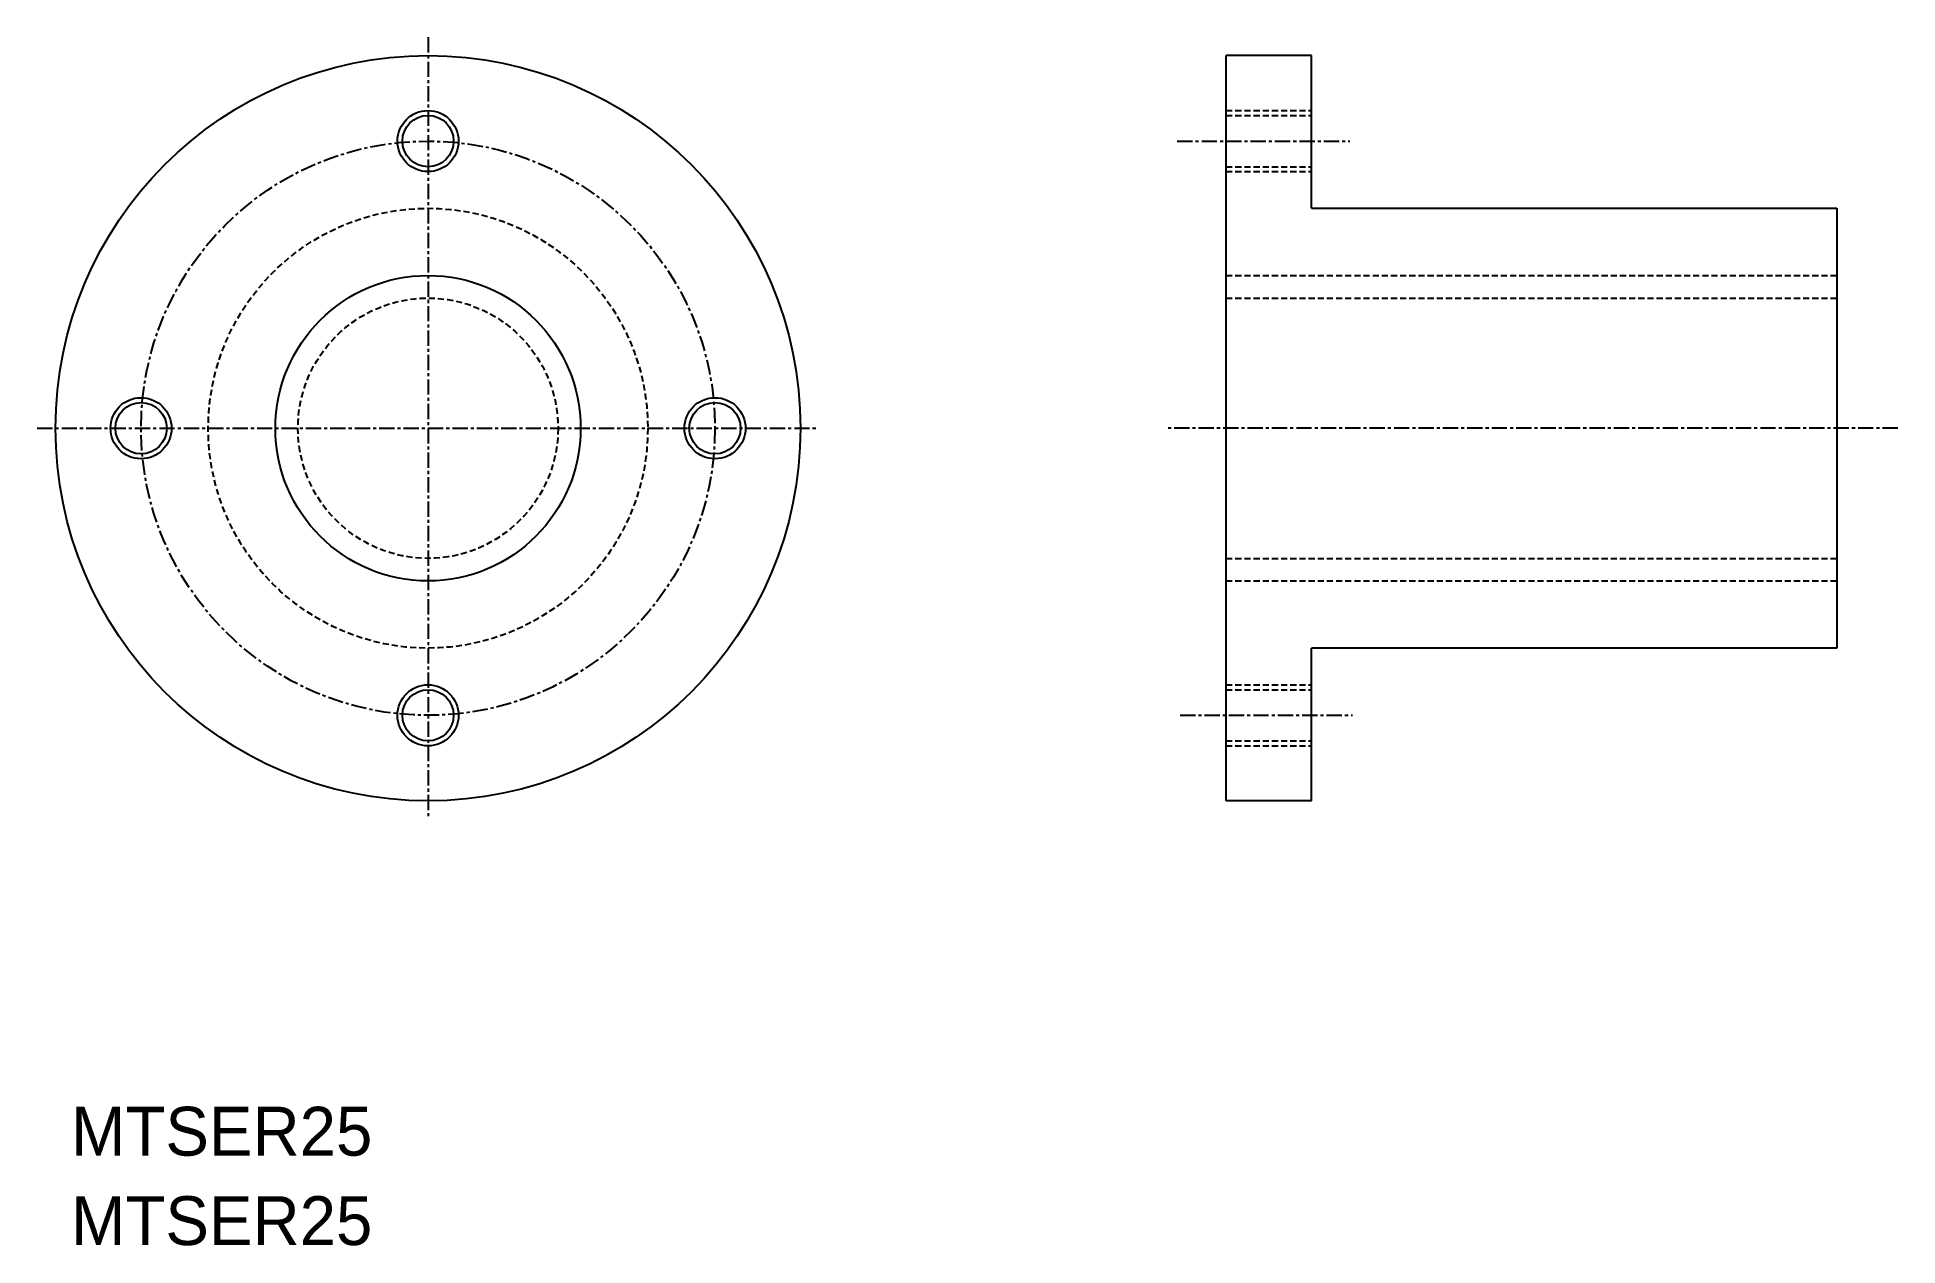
# Model space of a CAD drawing. Extents: x 441 to 594, y 140 to 239.
import ezdxf

# ---------------------------------------------------------------- set-up
doc = ezdxf.new("R2010")
doc.units = 0
doc.linetypes.add('CENTER', pattern=[2, 1.25, -0.25, 0.25, -0.25])
doc.linetypes.add('DASHED', pattern=[0.75, 0.5, -0.25])
doc.layers.get('0').update_dxf_attribs({"linetype": 'CONTINUOUS'})
doc.layers.add('CENTER', color=1, linetype='CENTER')

msp = doc.modelspace()

# ---------------------------------------------------------------- linework, layer by layer
at = {"color": 7, "linetype": 'CONTINUOUS'}
for p, q in [((538.55, 176.44), (538.55, 237.44)), ((545.55, 237.44), (538.55, 237.44)), ((545.55, 224.94), (545.55, 237.44)), ((545.55, 224.94), (588.55, 224.94)), ((588.55, 224.94), (588.55, 188.94)), ((588.55, 188.94), (545.55, 188.94)), ((545.55, 176.44), (545.55, 188.94)), ((545.55, 176.44), (538.55, 176.44))]:
    msp.add_line(p, q, dxfattribs=at)
at = {"color": 3, "linetype": 'DASHED'}
for p, q in [((538.55, 232.94), (545.55, 232.94)), ((538.55, 232.54), (545.55, 232.54)), ((538.55, 228.34), (545.55, 228.34)), ((538.55, 227.94), (545.55, 227.94)), ((538.55, 219.44), (588.55, 219.44)), ((538.55, 217.59), (588.55, 217.59)), ((538.55, 196.29), (588.55, 196.29)), ((538.55, 194.44), (588.55, 194.44)), ((538.55, 185.94), (545.55, 185.94)), ((538.55, 185.54), (545.55, 185.54)), ((538.55, 181.34), (545.55, 181.34)), ((538.55, 180.94), (545.55, 180.94))]:
    msp.add_line(p, q, dxfattribs=at)
at = {"color": 7, "linetype": 'CONTINUOUS'}
for centre, radius in [((473.19, 206.94), 30.5), ((473.19, 230.44), 2.1), ((473.19, 206.94), 12.5), ((449.69, 206.94), 2.1), ((496.69, 206.94), 2.1), ((473.19, 183.44), 2.1)]:
    msp.add_circle(centre, radius, dxfattribs=at)
at = {"color": 3, "linetype": 'CONTINUOUS'}
for centre in [(473.19, 230.44), (449.69, 206.94), (496.69, 206.94), (473.19, 183.44)]:
    msp.add_circle(centre, 2.5, dxfattribs=at)
at = {"color": 3, "linetype": 'DASHED'}
for radius in [18, 10.65]:
    msp.add_circle((473.19, 206.94), radius, dxfattribs=at)
at = {"layer": 'CENTER', "color": 1, "linetype": 'CENTER'}
for p, q in [((473.19, 238.94), (473.19, 174.94)), ((534.55, 230.44), (548.69, 230.44)), ((441.19, 206.94), (505.19, 206.94)), ((593.55, 206.94), (533.55, 206.94)), ((534.78, 183.44), (548.91, 183.44))]:
    msp.add_line(p, q, dxfattribs=at)
msp.add_circle((473.19, 206.94), 23.5, dxfattribs=at)

# ---------------------------------------------------------------- texts
at = {"color": 7, "linetype": 'CONTINUOUS'}
for p in [(443.96, 147.4), (443.96, 140.08)]:
    msp.add_text('MTSER25', height=4, dxfattribs=at).set_placement(p)

doc.saveas('drawing.dxf')
